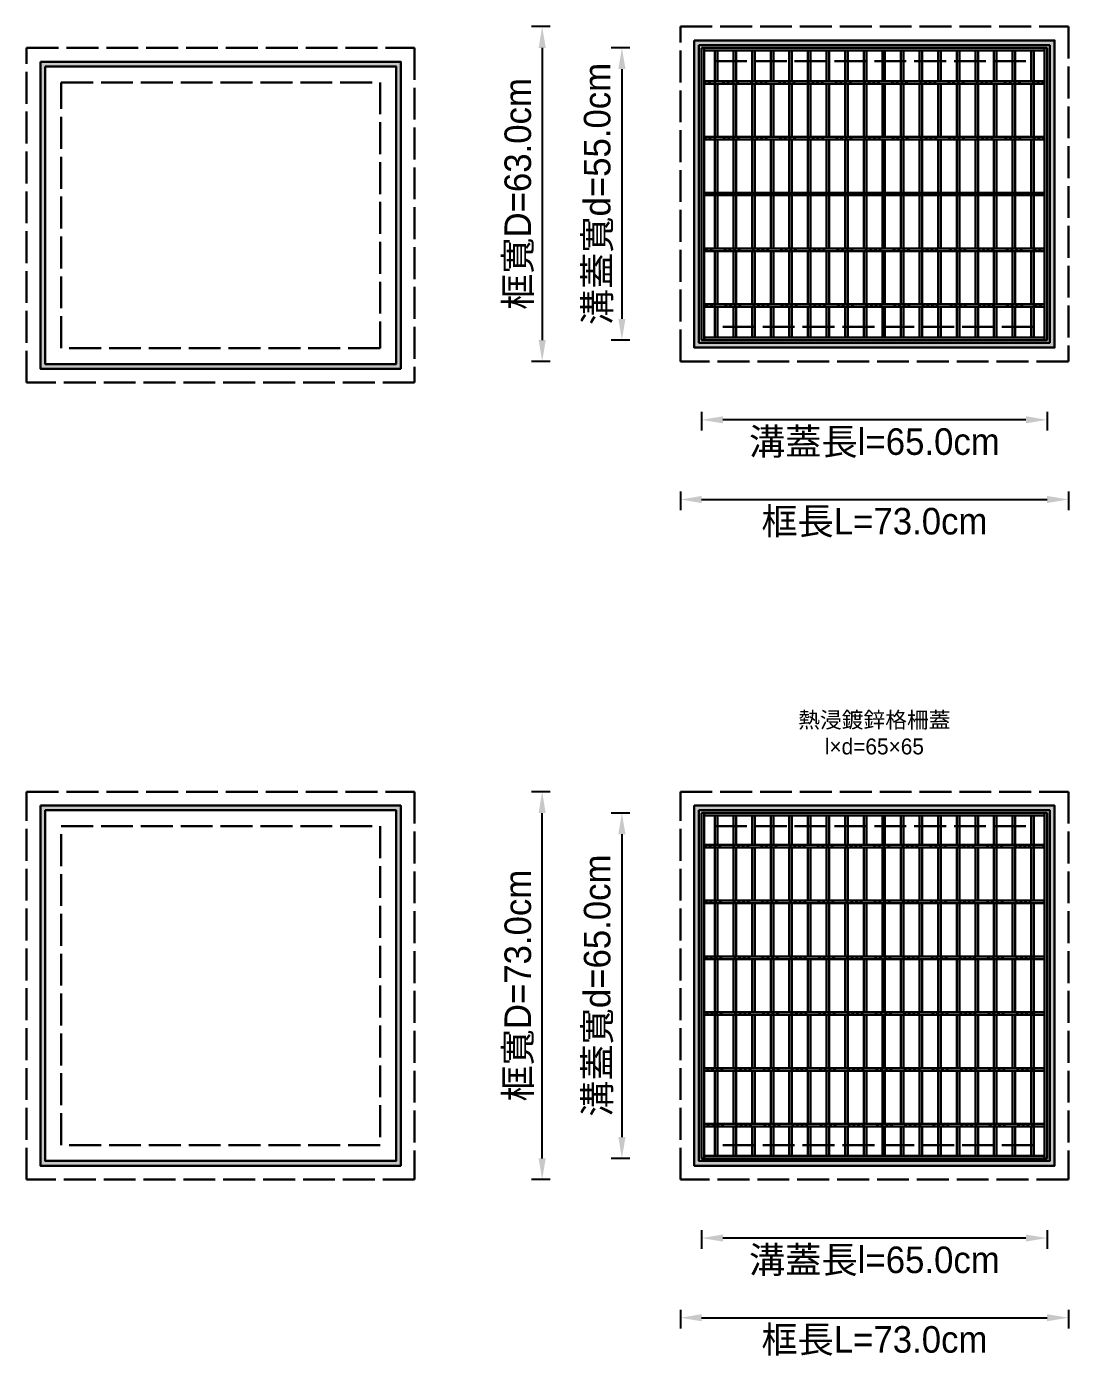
# Model space of a CAD drawing. Extents: x -4891 to 4829, y -5666 to -3242.
# Drawn here: x 1045.9 to 1241.9, y -4113.6 to -3863 of the extents above; entities that cross this region are included whole.
import ezdxf

# ---------------------------------------------------------------- set-up
doc = ezdxf.new("R2010")
doc.units = 0
doc.header["$MEASUREMENT"] = 0
doc.linetypes.add('ACAD_ISO02W100', pattern=[15, 12, -3])
doc.layers.add('三、3.文字-註解文字', color=2, linetype='Continuous')
doc.layers.add('二、6.繪圖-其他施作項目', color=35, linetype='Continuous', lineweight=30)
doc.styles.add('註解文字', font='MS PGothic.ttf', dxfattribs={"height": 5})
doc.dimstyles.new('註解文字', dxfattribs={"dimtxt": 5, "dimasz": 4, "dimexe": 2, "dimexo": 2.5, "dimgap": 1, "dimtad": 2, "dimzin": 0, "dimdsep": 46, "dimtxsty": '註解文字', "dimcen": 0.1, "dimclrd": 144, "dimclre": 144, "dimclrt": 256, "dimadec": 0, "dimazin": 0, "dimtfac": 1, "dimtofl": 0, "dimtmove": 0, "dimatfit": 3, "dimfxl": 1.5, "dimfxlon": 1, "dimtolj": 1, "dimtzin": 0, "dimlwd": -1, "dimlwe": -1, "dimarcsym": 1})
pattern_1 = [(45, (-115, -3685.8314), (-2.65165, 2.65165), []), (45, (-114.116, -3685.8314), (-2.65165, 2.65165), []), (45, (-113.2322, -3685.8314), (-2.65165, 2.65165), []), (45, (-112.3483, -3685.8314), (-2.65165, 2.65165), [])]
pattern_2 = [(45, (-230, -3829.8314), (-2.65165, 2.65165), []), (45, (-229.116, -3829.8314), (-2.65165, 2.65165), []), (45, (-228.2322, -3829.8314), (-2.65165, 2.65165), []), (45, (-227.3483, -3829.8314), (-2.65165, 2.65165), [])]

# ---------------------------------------------------------------- blocks, each defined once
blk = doc.blocks.new('*D18')
at = {"layer": 'Defpoints', "color": 0, "transparency": 16777216}
for p in [(1172.86, -3866.99), (1157.86, -3921.99), (1172.86, -3921.99)]:
    blk.add_point(p, dxfattribs=at)
at = {"layer": '三、3.文字-註解文字', "color": 144, "transparency": 16777216}
for p, q in [((1159.36, -3866.99), (1155.86, -3866.99)), ((1157.86, -3870.99), (1157.86, -3917.99)), ((1159.36, -3921.99), (1155.86, -3921.99))]:
    blk.add_line(p, q, dxfattribs=at)
for points in [[(1157.19, -3870.99), (1158.53, -3870.99), (1157.86, -3866.99)], [(1157.19, -3917.99), (1158.53, -3917.99), (1157.86, -3921.99)]]:
    blk.add_solid(points, dxfattribs=at)
at = {"layer": '三、3.文字-註解文字', "transparency": 16777216, "insert": (1153.48, -3894.49), "char_height": 5, "attachment_point": 5, "rotation": 90, "style": '註解文字'}
blk.add_mtext('\\A1;溝蓋寬{\\fMS PGothic|b0|i0|c128|p34;d=55.0cm}', dxfattribs=at)
blk = doc.blocks.new('*D19')
at = {"layer": 'Defpoints', "color": 0, "transparency": 16777216}
for p in [(1172.86, -3921.99), (1237.86, -3921.99), (1172.86, -3936.99)]:
    blk.add_point(p, dxfattribs=at)
at = {"layer": '三、3.文字-註解文字', "color": 144, "transparency": 16777216}
for p, q in [((1172.86, -3935.49), (1172.86, -3938.99)), ((1233.86, -3936.99), (1176.86, -3936.99)), ((1237.86, -3935.49), (1237.86, -3938.99))]:
    blk.add_line(p, q, dxfattribs=at)
for points in [[(1176.86, -3936.32), (1176.86, -3937.65), (1172.86, -3936.99)], [(1233.86, -3936.32), (1233.86, -3937.65), (1237.86, -3936.99)]]:
    blk.add_solid(points, dxfattribs=at)
at = {"layer": '三、3.文字-註解文字', "transparency": 16777216, "insert": (1205.36, -3941.37), "char_height": 5, "attachment_point": 5, "style": '註解文字'}
blk.add_mtext('\\A1;溝蓋長l{\\fMS PGothic|b0|i0|c128|p34;=65.0cm}', dxfattribs=at)
blk = doc.blocks.new('*D20')
at = {"layer": 'Defpoints', "color": 0, "transparency": 16777216}
for p in [(1172.86, -4010.99), (1157.86, -4075.99), (1172.86, -4075.99)]:
    blk.add_point(p, dxfattribs=at)
at = {"layer": '三、3.文字-註解文字', "color": 144, "transparency": 16777216}
for p, q in [((1159.36, -4010.99), (1155.86, -4010.99)), ((1157.86, -4014.99), (1157.86, -4071.99)), ((1159.36, -4075.99), (1155.86, -4075.99))]:
    blk.add_line(p, q, dxfattribs=at)
for points in [[(1157.19, -4014.99), (1158.53, -4014.99), (1157.86, -4010.99)], [(1157.19, -4071.99), (1158.53, -4071.99), (1157.86, -4075.99)]]:
    blk.add_solid(points, dxfattribs=at)
at = {"layer": '三、3.文字-註解文字', "transparency": 16777216, "insert": (1153.48, -4043.49), "char_height": 5, "attachment_point": 5, "rotation": 90, "style": '註解文字'}
blk.add_mtext('\\A1;溝蓋寬{\\fMS PGothic|b0|i0|c128|p34;d=65.0cm}', dxfattribs=at)
blk = doc.blocks.new('*D21')
at = {"layer": 'Defpoints', "color": 0, "transparency": 16777216}
for p in [(1172.86, -4075.99), (1237.86, -4075.99), (1172.86, -4090.99)]:
    blk.add_point(p, dxfattribs=at)
at = {"layer": '三、3.文字-註解文字', "color": 144, "transparency": 16777216}
for p, q in [((1172.86, -4089.49), (1172.86, -4092.99)), ((1237.86, -4089.49), (1237.86, -4092.99)), ((1233.86, -4090.99), (1176.86, -4090.99))]:
    blk.add_line(p, q, dxfattribs=at)
for points in [[(1176.86, -4090.32), (1176.86, -4091.65), (1172.86, -4090.99)], [(1233.86, -4090.32), (1233.86, -4091.65), (1237.86, -4090.99)]]:
    blk.add_solid(points, dxfattribs=at)
at = {"layer": '三、3.文字-註解文字', "transparency": 16777216, "insert": (1205.36, -4095.37), "char_height": 5, "attachment_point": 5, "style": '註解文字'}
blk.add_mtext('\\A1;溝蓋長l{\\fMS PGothic|b0|i0|c128|p34;=65.0cm}', dxfattribs=at)
blk = doc.blocks.new('*D39')
at = {"layer": 'Defpoints', "color": 0, "transparency": 16777216}
for p in [(1168.86, -3925.99), (1241.86, -3925.99), (1241.86, -3951.99)]:
    blk.add_point(p, dxfattribs=at)
at = {"layer": '三、3.文字-註解文字', "color": 144, "transparency": 16777216}
for p, q in [((1168.86, -3950.49), (1168.86, -3953.99)), ((1172.86, -3951.99), (1237.86, -3951.99)), ((1241.86, -3950.49), (1241.86, -3953.99))]:
    blk.add_line(p, q, dxfattribs=at)
for points in [[(1172.86, -3951.32), (1172.86, -3952.65), (1168.86, -3951.99)], [(1237.86, -3951.32), (1237.86, -3952.65), (1241.86, -3951.99)]]:
    blk.add_solid(points, dxfattribs=at)
at = {"layer": '三、3.文字-註解文字', "transparency": 16777216, "insert": (1205.36, -3956.35), "char_height": 5, "attachment_point": 5, "style": '註解文字'}
blk.add_mtext('\\A1;框長L=73.0cm', dxfattribs=at)
blk = doc.blocks.new('*D40')
at = {"layer": 'Defpoints', "color": 0, "transparency": 16777216}
for p in [(1168.86, -3862.99), (1142.86, -3925.99), (1168.86, -3925.99)]:
    blk.add_point(p, dxfattribs=at)
at = {"layer": '三、3.文字-註解文字', "color": 144, "transparency": 16777216}
for p, q in [((1144.36, -3862.99), (1140.86, -3862.99)), ((1142.86, -3866.99), (1142.86, -3921.99)), ((1144.36, -3925.99), (1140.86, -3925.99))]:
    blk.add_line(p, q, dxfattribs=at)
for points in [[(1142.19, -3866.99), (1143.53, -3866.99), (1142.86, -3862.99)], [(1142.19, -3921.99), (1143.53, -3921.99), (1142.86, -3925.99)]]:
    blk.add_solid(points, dxfattribs=at)
at = {"layer": '三、3.文字-註解文字', "transparency": 16777216, "insert": (1138.54, -3894.49), "char_height": 5, "attachment_point": 5, "rotation": 90, "style": '註解文字'}
blk.add_mtext('\\A1;框寬D=63.0cm', dxfattribs=at)
blk = doc.blocks.new('*D44')
at = {"layer": 'Defpoints', "color": 0, "transparency": 16777216}
for p in [(1168.86, -4079.99), (1241.86, -4079.99), (1241.86, -4105.99)]:
    blk.add_point(p, dxfattribs=at)
at = {"layer": '三、3.文字-註解文字', "color": 144, "transparency": 16777216}
for p, q in [((1168.86, -4104.49), (1168.86, -4107.99)), ((1241.86, -4104.49), (1241.86, -4107.99)), ((1172.86, -4105.99), (1237.86, -4105.99))]:
    blk.add_line(p, q, dxfattribs=at)
for points in [[(1172.86, -4105.32), (1172.86, -4106.65), (1168.86, -4105.99)], [(1237.86, -4105.32), (1237.86, -4106.65), (1241.86, -4105.99)]]:
    blk.add_solid(points, dxfattribs=at)
at = {"layer": '三、3.文字-註解文字', "transparency": 16777216, "insert": (1205.36, -4110.35), "char_height": 5, "attachment_point": 5, "style": '註解文字'}
blk.add_mtext('\\A1;框長L=73.0cm', dxfattribs=at)
blk = doc.blocks.new('*D45')
at = {"layer": 'Defpoints', "color": 0, "transparency": 16777216}
for p in [(1142.86, -4006.99), (1168.86, -4006.99), (1168.86, -4079.99)]:
    blk.add_point(p, dxfattribs=at)
at = {"layer": '三、3.文字-註解文字', "color": 144, "transparency": 16777216}
for p, q in [((1144.36, -4006.99), (1140.86, -4006.99)), ((1142.86, -4075.99), (1142.86, -4010.99)), ((1144.36, -4079.99), (1140.86, -4079.99))]:
    blk.add_line(p, q, dxfattribs=at)
for points in [[(1142.19, -4010.99), (1143.53, -4010.99), (1142.86, -4006.99)], [(1142.19, -4075.99), (1143.53, -4075.99), (1142.86, -4079.99)]]:
    blk.add_solid(points, dxfattribs=at)
at = {"layer": '三、3.文字-註解文字', "transparency": 16777216, "insert": (1138.54, -4043.49), "char_height": 5, "attachment_point": 5, "rotation": 90, "style": '註解文字'}
blk.add_mtext('\\A1;框{\\fMS PGothic|b0|i0|c128|p34;寬D=73.0cm}', dxfattribs=at)

msp = doc.modelspace()

# ---------------------------------------------------------------- hatches: boundary and pattern name
at = {"layer": '二、6.繪圖-其他施作項目'}
h = msp.add_hatch(color=256, dxfattribs=at)
h.dxf.hatch_style = 1
h.paths.add_polyline_path([(1171.461, -3923.386), (1239.261, -3923.386), (1239.261, -3865.586), (1171.461, -3865.586)])
h.paths.add_polyline_path([(1172.361, -3866.486), (1238.361, -3866.486), (1238.361, -3922.486), (1172.361, -3922.486)], flags=16)
h = msp.add_hatch(color=256, dxfattribs=at)
h.dxf.hatch_style = 1
h.paths.add_polyline_path([(1048.461, -3927.386), (1116.261, -3927.386), (1116.261, -3869.586), (1048.461, -3869.586)])
h.paths.add_polyline_path([(1049.361, -3870.486), (1115.361, -3870.486), (1115.361, -3926.486), (1049.361, -3926.486)], flags=16)
h = msp.add_hatch(dxfattribs=at)
h.set_pattern_fill('ANSI34', color=256, scale=5)
h.set_pattern_definition(pattern_1)
h.paths.add_polyline_path([(1237.361, -3873.236), (1173.361, -3873.236), (1173.361, -3873.736), (1237.361, -3873.736)])
h = msp.add_hatch(dxfattribs=at)
h.set_pattern_fill('ANSI34', color=256, scale=5)
h.set_pattern_definition(pattern_1)
h.paths.add_polyline_path([(1237.361, -3883.736), (1173.361, -3883.736), (1173.361, -3884.236), (1237.361, -3884.236)])
h = msp.add_hatch(dxfattribs=at)
h.set_pattern_fill('ANSI34', color=256, scale=5)
h.set_pattern_definition(pattern_1)
h.paths.add_polyline_path([(1237.361, -3894.236), (1173.361, -3894.236), (1173.361, -3894.736), (1237.361, -3894.736)])
h = msp.add_hatch(dxfattribs=at)
h.set_pattern_fill('ANSI34', color=256, scale=5)
h.set_pattern_definition(pattern_1)
h.paths.add_polyline_path([(1237.361, -3904.736), (1173.361, -3904.736), (1173.361, -3905.236), (1237.361, -3905.236)])
h = msp.add_hatch(dxfattribs=at)
h.set_pattern_fill('ANSI34', color=256, scale=5)
h.set_pattern_definition(pattern_1)
h.paths.add_polyline_path([(1237.361, -3915.236), (1173.361, -3915.236), (1173.361, -3915.736), (1237.361, -3915.736)])
h = msp.add_hatch(color=256, dxfattribs=at)
h.dxf.hatch_style = 1
h.paths.add_polyline_path([(1048.461, -4077.386), (1116.261, -4077.386), (1116.261, -4009.586), (1048.461, -4009.586)])
h.paths.add_polyline_path([(1049.361, -4010.486), (1115.361, -4010.486), (1115.361, -4076.486), (1049.361, -4076.486)], flags=16)
h = msp.add_hatch(color=256, dxfattribs=at)
h.dxf.hatch_style = 1
h.paths.add_polyline_path([(1171.461, -4077.386), (1239.261, -4077.386), (1239.261, -4009.586), (1171.461, -4009.586)])
h.paths.add_polyline_path([(1172.361, -4010.486), (1238.361, -4010.486), (1238.361, -4076.486), (1172.361, -4076.486)], flags=16)
h = msp.add_hatch(dxfattribs=at)
h.set_pattern_fill('ANSI34', color=256, scale=5)
h.set_pattern_definition(pattern_2)
h.paths.add_polyline_path([(1237.361, -4016.986), (1173.361, -4016.986), (1173.361, -4017.486), (1237.361, -4017.486)])
h = msp.add_hatch(dxfattribs=at)
h.set_pattern_fill('ANSI34', color=256, scale=5)
h.set_pattern_definition(pattern_2)
h.paths.add_polyline_path([(1237.361, -4027.486), (1173.361, -4027.486), (1173.361, -4027.986), (1237.361, -4027.986)])
h = msp.add_hatch(dxfattribs=at)
h.set_pattern_fill('ANSI34', color=256, scale=5)
h.set_pattern_definition(pattern_2)
h.paths.add_polyline_path([(1237.361, -4037.986), (1173.361, -4037.986), (1173.361, -4038.486), (1237.361, -4038.486)])
h = msp.add_hatch(dxfattribs=at)
h.set_pattern_fill('ANSI34', color=256, scale=5)
h.set_pattern_definition(pattern_2)
h.paths.add_polyline_path([(1237.361, -4048.486), (1173.361, -4048.486), (1173.361, -4048.986), (1237.361, -4048.986)])
h = msp.add_hatch(dxfattribs=at)
h.set_pattern_fill('ANSI34', color=256, scale=5)
h.set_pattern_definition(pattern_2)
h.paths.add_polyline_path([(1237.361, -4058.986), (1173.361, -4058.986), (1173.361, -4059.486), (1237.361, -4059.486)])
h = msp.add_hatch(dxfattribs=at)
h.set_pattern_fill('ANSI34', color=256, scale=5)
h.set_pattern_definition(pattern_2)
h.paths.add_polyline_path([(1237.361, -4069.486), (1173.361, -4069.486), (1173.361, -4069.986), (1237.361, -4069.986)])

# ---------------------------------------------------------------- linework, layer by layer
at = {"layer": '二、6.繪圖-其他施作項目', "linetype": 'ACAD_ISO02W100', "ltscale": 0.5}
for points in [[(1168.861, -3862.986), (1241.861, -3862.986), (1241.861, -3925.986), (1168.861, -3925.986)], [(1045.861, -3866.986), (1118.861, -3866.986), (1118.861, -3929.986), (1045.861, -3929.986)], [(1175.361, -3869.486), (1235.361, -3869.486), (1235.361, -3919.486), (1175.361, -3919.486)], [(1052.361, -3873.486), (1112.361, -3873.486), (1112.361, -3923.486), (1052.361, -3923.486)], [(1045.861, -4006.986), (1118.861, -4006.986), (1118.861, -4079.986), (1045.861, -4079.986)], [(1168.861, -4006.986), (1241.861, -4006.986), (1241.861, -4079.986), (1168.861, -4079.986)], [(1052.361, -4013.486), (1112.361, -4013.486), (1112.361, -4073.486), (1052.361, -4073.486)], [(1175.361, -4013.486), (1235.361, -4013.486), (1235.361, -4073.486), (1175.361, -4073.486)]]:
    msp.add_lwpolyline(points, close=True, dxfattribs=at)
at = {"layer": '二、6.繪圖-其他施作項目'}
for points in [[(1171.461, -3865.586), (1239.261, -3865.586), (1239.261, -3923.386), (1171.461, -3923.386)], [(1172.361, -3866.486), (1238.361, -3866.486), (1238.361, -3922.486), (1172.361, -3922.486)], [(1172.861, -3866.986), (1237.861, -3866.986), (1237.861, -3921.986), (1172.861, -3921.986)], [(1048.461, -3869.586), (1116.261, -3869.586), (1116.261, -3927.386), (1048.461, -3927.386)], [(1049.361, -3870.486), (1115.361, -3870.486), (1115.361, -3926.486), (1049.361, -3926.486)], [(1048.461, -4009.586), (1116.261, -4009.586), (1116.261, -4077.386), (1048.461, -4077.386)], [(1171.461, -4009.586), (1239.261, -4009.586), (1239.261, -4077.386), (1171.461, -4077.386)], [(1049.361, -4010.486), (1115.361, -4010.486), (1115.361, -4076.486), (1049.361, -4076.486)], [(1172.361, -4010.486), (1238.361, -4010.486), (1238.361, -4076.486), (1172.361, -4076.486)], [(1172.861, -4010.986), (1237.861, -4010.986), (1237.861, -4075.986), (1172.861, -4075.986)]]:
    msp.add_lwpolyline(points, close=True, dxfattribs=at)
for points in [[(1172.861, -3866.986), (1237.861, -3866.986)], [(1172.861, -3866.986), (1172.861, -3921.986)], [(1173.361, -3866.986), (1173.361, -3921.986)], [(1173.361, -3867.486), (1237.361, -3867.486)], [(1175.361, -3867.486), (1175.361, -3873.236)], [(1175.861, -3867.486), (1175.861, -3873.236)], [(1178.861, -3867.486), (1178.861, -3873.236)], [(1179.361, -3867.486), (1179.361, -3873.236)], [(1182.361, -3867.486), (1182.361, -3873.236)], [(1182.861, -3867.486), (1182.861, -3873.236)], [(1185.861, -3867.486), (1185.861, -3873.236)], [(1186.361, -3867.486), (1186.361, -3873.236)], [(1189.361, -3867.486), (1189.361, -3873.236)], [(1189.861, -3867.486), (1189.861, -3873.236)], [(1192.861, -3867.486), (1192.861, -3873.236)], [(1193.361, -3867.486), (1193.361, -3873.236)], [(1196.361, -3867.486), (1196.361, -3873.236)], [(1196.861, -3867.486), (1196.861, -3873.236)], [(1199.861, -3867.486), (1199.861, -3873.236)], [(1200.361, -3867.486), (1200.361, -3873.236)], [(1203.361, -3867.486), (1203.361, -3873.236)], [(1203.861, -3867.486), (1203.861, -3873.236)], [(1206.861, -3867.486), (1206.861, -3873.236)], [(1207.361, -3867.486), (1207.361, -3873.236)], [(1210.361, -3867.486), (1210.361, -3873.236)], [(1210.861, -3867.486), (1210.861, -3873.236)], [(1213.861, -3867.486), (1213.861, -3873.236)], [(1214.361, -3867.486), (1214.361, -3873.236)], [(1217.361, -3867.486), (1217.361, -3873.236)], [(1217.861, -3867.486), (1217.861, -3873.236)], [(1220.861, -3867.486), (1220.861, -3873.236)], [(1221.361, -3867.486), (1221.361, -3873.236)], [(1224.361, -3867.486), (1224.361, -3873.236)], [(1224.861, -3867.486), (1224.861, -3873.236)], [(1227.861, -3867.486), (1227.861, -3873.236)], [(1228.361, -3867.486), (1228.361, -3873.236)], [(1231.361, -3867.486), (1231.361, -3873.236)], [(1231.861, -3867.486), (1231.861, -3873.236)], [(1234.861, -3867.486), (1234.861, -3873.236)], [(1235.361, -3867.486), (1235.361, -3873.236)], [(1237.361, -3866.986), (1237.361, -3921.986)], [(1237.861, -3866.986), (1237.861, -3921.986)], [(1173.361, -3873.236), (1237.361, -3873.236)], [(1173.361, -3873.736), (1237.361, -3873.736)], [(1175.361, -3873.736), (1175.361, -3883.736)], [(1175.861, -3873.736), (1175.861, -3883.736)], [(1178.861, -3873.736), (1178.861, -3883.736)], [(1179.361, -3873.736), (1179.361, -3883.736)], [(1182.361, -3873.736), (1182.361, -3883.736)], [(1182.861, -3873.736), (1182.861, -3883.736)], [(1185.861, -3873.736), (1185.861, -3883.736)], [(1186.361, -3873.736), (1186.361, -3883.736)], [(1189.361, -3873.736), (1189.361, -3883.736)], [(1189.861, -3873.736), (1189.861, -3883.736)], [(1192.861, -3873.736), (1192.861, -3883.736)], [(1193.361, -3873.736), (1193.361, -3883.736)], [(1196.361, -3873.736), (1196.361, -3883.736)], [(1196.861, -3873.736), (1196.861, -3883.736)], [(1199.861, -3873.736), (1199.861, -3883.736)], [(1200.361, -3873.736), (1200.361, -3883.736)], [(1203.361, -3873.736), (1203.361, -3883.736)], [(1203.861, -3873.736), (1203.861, -3883.736)], [(1206.861, -3873.736), (1206.861, -3883.736)], [(1207.361, -3873.736), (1207.361, -3883.736)], [(1210.361, -3873.736), (1210.361, -3883.736)], [(1210.861, -3873.736), (1210.861, -3883.736)], [(1213.861, -3873.736), (1213.861, -3883.736)], [(1214.361, -3873.736), (1214.361, -3883.736)], [(1217.361, -3873.736), (1217.361, -3883.736)], [(1217.861, -3873.736), (1217.861, -3883.736)], [(1220.861, -3873.736), (1220.861, -3883.736)], [(1221.361, -3873.736), (1221.361, -3883.736)], [(1224.361, -3873.736), (1224.361, -3883.736)], [(1224.861, -3873.736), (1224.861, -3883.736)], [(1227.861, -3873.736), (1227.861, -3883.736)], [(1228.361, -3873.736), (1228.361, -3883.736)], [(1231.361, -3873.736), (1231.361, -3883.736)], [(1231.861, -3873.736), (1231.861, -3883.736)], [(1234.861, -3873.736), (1234.861, -3883.736)], [(1235.361, -3873.736), (1235.361, -3883.736)], [(1173.361, -3883.736), (1237.361, -3883.736)], [(1173.361, -3884.236), (1237.361, -3884.236)], [(1175.361, -3884.236), (1175.361, -3894.236)], [(1175.861, -3884.236), (1175.861, -3894.236)], [(1178.861, -3884.236), (1178.861, -3894.236)], [(1179.361, -3884.236), (1179.361, -3894.236)], [(1182.361, -3884.236), (1182.361, -3894.236)], [(1182.861, -3884.236), (1182.861, -3894.236)], [(1185.861, -3884.236), (1185.861, -3894.236)], [(1186.361, -3884.236), (1186.361, -3894.236)], [(1189.361, -3884.236), (1189.361, -3894.236)], [(1189.861, -3884.236), (1189.861, -3894.236)], [(1192.861, -3884.236), (1192.861, -3894.236)], [(1193.361, -3884.236), (1193.361, -3894.236)], [(1196.361, -3884.236), (1196.361, -3894.236)], [(1196.861, -3884.236), (1196.861, -3894.236)], [(1199.861, -3884.236), (1199.861, -3894.236)], [(1200.361, -3884.236), (1200.361, -3894.236)], [(1203.361, -3884.236), (1203.361, -3894.236)], [(1203.861, -3884.236), (1203.861, -3894.236)], [(1206.861, -3884.236), (1206.861, -3894.236)], [(1207.361, -3884.236), (1207.361, -3894.236)], [(1210.361, -3884.236), (1210.361, -3894.236)], [(1210.861, -3884.236), (1210.861, -3894.236)], [(1213.861, -3884.236), (1213.861, -3894.236)], [(1214.361, -3884.236), (1214.361, -3894.236)], [(1217.361, -3884.236), (1217.361, -3894.236)], [(1217.861, -3884.236), (1217.861, -3894.236)], [(1220.861, -3884.236), (1220.861, -3894.236)], [(1221.361, -3884.236), (1221.361, -3894.236)], [(1224.361, -3884.236), (1224.361, -3894.236)], [(1224.861, -3884.236), (1224.861, -3894.236)], [(1227.861, -3884.236), (1227.861, -3894.236)], [(1228.361, -3884.236), (1228.361, -3894.236)], [(1231.361, -3884.236), (1231.361, -3894.236)], [(1231.861, -3884.236), (1231.861, -3894.236)], [(1234.861, -3884.236), (1234.861, -3894.236)], [(1235.361, -3884.236), (1235.361, -3894.236)], [(1173.361, -3894.236), (1237.361, -3894.236)], [(1173.361, -3894.736), (1237.361, -3894.736)], [(1175.361, -3894.736), (1175.361, -3904.736)], [(1175.861, -3894.736), (1175.861, -3904.736)], [(1178.861, -3894.736), (1178.861, -3904.736)], [(1179.361, -3894.736), (1179.361, -3904.736)], [(1182.361, -3894.736), (1182.361, -3904.736)], [(1182.861, -3894.736), (1182.861, -3904.736)], [(1185.861, -3894.736), (1185.861, -3904.736)], [(1186.361, -3894.736), (1186.361, -3904.736)], [(1189.361, -3894.736), (1189.361, -3904.736)], [(1189.861, -3894.736), (1189.861, -3904.736)], [(1192.861, -3894.736), (1192.861, -3904.736)], [(1193.361, -3894.736), (1193.361, -3904.736)], [(1196.361, -3894.736), (1196.361, -3904.736)], [(1196.861, -3894.736), (1196.861, -3904.736)], [(1199.861, -3894.736), (1199.861, -3904.736)], [(1200.361, -3894.736), (1200.361, -3904.736)], [(1203.361, -3894.736), (1203.361, -3904.736)], [(1203.861, -3894.736), (1203.861, -3904.736)], [(1206.861, -3894.736), (1206.861, -3904.736)], [(1207.361, -3894.736), (1207.361, -3904.736)], [(1210.361, -3894.736), (1210.361, -3904.736)], [(1210.861, -3894.736), (1210.861, -3904.736)], [(1213.861, -3894.736), (1213.861, -3904.736)], [(1214.361, -3894.736), (1214.361, -3904.736)], [(1217.361, -3894.736), (1217.361, -3904.736)], [(1217.861, -3894.736), (1217.861, -3904.736)], [(1220.861, -3894.736), (1220.861, -3904.736)], [(1221.361, -3894.736), (1221.361, -3904.736)], [(1224.361, -3894.736), (1224.361, -3904.736)], [(1224.861, -3894.736), (1224.861, -3904.736)], [(1227.861, -3894.736), (1227.861, -3904.736)], [(1228.361, -3894.736), (1228.361, -3904.736)], [(1231.361, -3894.736), (1231.361, -3904.736)], [(1231.861, -3894.736), (1231.861, -3904.736)], [(1234.861, -3894.736), (1234.861, -3904.736)], [(1235.361, -3894.736), (1235.361, -3904.736)], [(1173.361, -3904.736), (1237.361, -3904.736)], [(1173.361, -3905.236), (1237.361, -3905.236)], [(1175.361, -3905.236), (1175.361, -3915.236)], [(1175.861, -3905.236), (1175.861, -3915.236)], [(1178.861, -3905.236), (1178.861, -3915.236)], [(1179.361, -3905.236), (1179.361, -3915.236)], [(1182.361, -3905.236), (1182.361, -3915.236)], [(1182.861, -3905.236), (1182.861, -3915.236)], [(1185.861, -3905.236), (1185.861, -3915.236)], [(1186.361, -3905.236), (1186.361, -3915.236)], [(1189.361, -3905.236), (1189.361, -3915.236)], [(1189.861, -3905.236), (1189.861, -3915.236)], [(1192.861, -3905.236), (1192.861, -3915.236)], [(1193.361, -3905.236), (1193.361, -3915.236)], [(1196.361, -3905.236), (1196.361, -3915.236)], [(1196.861, -3905.236), (1196.861, -3915.236)], [(1199.861, -3905.236), (1199.861, -3915.236)], [(1200.361, -3905.236), (1200.361, -3915.236)], [(1203.361, -3905.236), (1203.361, -3915.236)], [(1203.861, -3905.236), (1203.861, -3915.236)], [(1206.861, -3905.236), (1206.861, -3915.236)], [(1207.361, -3905.236), (1207.361, -3915.236)], [(1210.361, -3905.236), (1210.361, -3915.236)], [(1210.861, -3905.236), (1210.861, -3915.236)], [(1213.861, -3905.236), (1213.861, -3915.236)], [(1214.361, -3905.236), (1214.361, -3915.236)], [(1217.361, -3905.236), (1217.361, -3915.236)], [(1217.861, -3905.236), (1217.861, -3915.236)], [(1220.861, -3905.236), (1220.861, -3915.236)], [(1221.361, -3905.236), (1221.361, -3915.236)], [(1224.361, -3905.236), (1224.361, -3915.236)], [(1224.861, -3905.236), (1224.861, -3915.236)], [(1227.861, -3905.236), (1227.861, -3915.236)], [(1228.361, -3905.236), (1228.361, -3915.236)], [(1231.361, -3905.236), (1231.361, -3915.236)], [(1231.861, -3905.236), (1231.861, -3915.236)], [(1234.861, -3905.236), (1234.861, -3915.236)], [(1235.361, -3905.236), (1235.361, -3915.236)], [(1173.361, -3915.236), (1237.361, -3915.236)], [(1173.361, -3915.736), (1237.361, -3915.736)], [(1175.361, -3915.736), (1175.361, -3921.486)], [(1175.861, -3915.736), (1175.861, -3921.486)], [(1178.861, -3915.736), (1178.861, -3921.486)], [(1179.361, -3915.736), (1179.361, -3921.486)], [(1182.361, -3915.736), (1182.361, -3921.486)], [(1182.861, -3915.736), (1182.861, -3921.486)], [(1185.861, -3915.736), (1185.861, -3921.486)], [(1186.361, -3915.736), (1186.361, -3921.486)], [(1189.361, -3915.736), (1189.361, -3921.486)], [(1189.861, -3915.736), (1189.861, -3921.486)], [(1192.861, -3915.736), (1192.861, -3921.486)], [(1193.361, -3915.736), (1193.361, -3921.486)], [(1196.361, -3915.736), (1196.361, -3921.486)], [(1196.861, -3915.736), (1196.861, -3921.486)], [(1199.861, -3915.736), (1199.861, -3921.486)], [(1200.361, -3915.736), (1200.361, -3921.486)], [(1203.361, -3915.736), (1203.361, -3921.486)], [(1203.861, -3915.736), (1203.861, -3921.486)], [(1206.861, -3915.736), (1206.861, -3921.486)], [(1207.361, -3915.736), (1207.361, -3921.486)], [(1210.361, -3915.736), (1210.361, -3921.486)], [(1210.861, -3915.736), (1210.861, -3921.486)], [(1213.861, -3915.736), (1213.861, -3921.486)], [(1214.361, -3915.736), (1214.361, -3921.486)], [(1217.361, -3915.736), (1217.361, -3921.486)], [(1217.861, -3915.736), (1217.861, -3921.486)], [(1220.861, -3915.736), (1220.861, -3921.486)], [(1221.361, -3915.736), (1221.361, -3921.486)], [(1224.361, -3915.736), (1224.361, -3921.486)], [(1224.861, -3915.736), (1224.861, -3921.486)], [(1227.861, -3915.736), (1227.861, -3921.486)], [(1228.361, -3915.736), (1228.361, -3921.486)], [(1231.361, -3915.736), (1231.361, -3921.486)], [(1231.861, -3915.736), (1231.861, -3921.486)], [(1234.861, -3915.736), (1234.861, -3921.486)], [(1235.361, -3915.736), (1235.361, -3921.486)], [(1172.861, -3921.986), (1237.861, -3921.986)], [(1173.361, -3921.486), (1237.361, -3921.486)], [(1172.861, -4010.986), (1237.861, -4010.986)], [(1172.861, -4010.986), (1172.861, -4075.986)], [(1173.361, -4010.986), (1173.361, -4075.986)], [(1173.361, -4011.486), (1237.361, -4011.486)], [(1175.361, -4011.486), (1175.361, -4016.986)], [(1175.861, -4011.486), (1175.861, -4016.986)], [(1178.861, -4011.486), (1178.861, -4016.986)], [(1179.361, -4011.486), (1179.361, -4016.986)], [(1182.361, -4011.486), (1182.361, -4016.986)], [(1182.861, -4011.486), (1182.861, -4016.986)], [(1185.861, -4011.486), (1185.861, -4016.986)], [(1186.361, -4011.486), (1186.361, -4016.986)], [(1189.361, -4011.486), (1189.361, -4016.986)], [(1189.861, -4011.486), (1189.861, -4016.986)], [(1192.861, -4011.486), (1192.861, -4016.986)], [(1193.361, -4011.486), (1193.361, -4016.986)], [(1196.361, -4011.486), (1196.361, -4016.986)], [(1196.861, -4011.486), (1196.861, -4016.986)], [(1199.861, -4011.486), (1199.861, -4016.986)], [(1200.361, -4011.486), (1200.361, -4016.986)], [(1203.361, -4011.486), (1203.361, -4016.986)], [(1203.861, -4011.486), (1203.861, -4016.986)], [(1206.861, -4011.486), (1206.861, -4016.986)], [(1207.361, -4011.486), (1207.361, -4016.986)], [(1210.361, -4011.486), (1210.361, -4016.986)], [(1210.861, -4011.486), (1210.861, -4016.986)], [(1213.861, -4011.486), (1213.861, -4016.986)], [(1214.361, -4011.486), (1214.361, -4016.986)], [(1217.361, -4011.486), (1217.361, -4016.986)], [(1217.861, -4011.486), (1217.861, -4016.986)], [(1220.861, -4011.486), (1220.861, -4016.986)], [(1221.361, -4011.486), (1221.361, -4016.986)], [(1224.361, -4011.486), (1224.361, -4016.986)], [(1224.861, -4011.486), (1224.861, -4016.986)], [(1227.861, -4011.486), (1227.861, -4016.986)], [(1228.361, -4011.486), (1228.361, -4016.986)], [(1231.361, -4011.486), (1231.361, -4016.986)], [(1231.861, -4011.486), (1231.861, -4016.986)], [(1234.861, -4011.486), (1234.861, -4016.986)], [(1235.361, -4011.486), (1235.361, -4016.986)], [(1237.361, -4010.986), (1237.361, -4075.986)], [(1237.861, -4010.986), (1237.861, -4075.986)], [(1173.361, -4016.986), (1237.361, -4016.986)], [(1173.361, -4017.486), (1237.361, -4017.486)], [(1175.361, -4017.486), (1175.361, -4027.486)], [(1175.861, -4017.486), (1175.861, -4027.486)], [(1178.861, -4017.486), (1178.861, -4027.486)], [(1179.361, -4017.486), (1179.361, -4027.486)], [(1182.361, -4017.486), (1182.361, -4027.486)], [(1182.861, -4017.486), (1182.861, -4027.486)], [(1185.861, -4017.486), (1185.861, -4027.486)], [(1186.361, -4017.486), (1186.361, -4027.486)], [(1189.361, -4017.486), (1189.361, -4027.486)], [(1189.861, -4017.486), (1189.861, -4027.486)], [(1192.861, -4017.486), (1192.861, -4027.486)], [(1193.361, -4017.486), (1193.361, -4027.486)], [(1196.361, -4017.486), (1196.361, -4027.486)], [(1196.861, -4017.486), (1196.861, -4027.486)], [(1199.861, -4017.486), (1199.861, -4027.486)], [(1200.361, -4017.486), (1200.361, -4027.486)], [(1203.361, -4017.486), (1203.361, -4027.486)], [(1203.861, -4017.486), (1203.861, -4027.486)], [(1206.861, -4017.486), (1206.861, -4027.486)], [(1207.361, -4017.486), (1207.361, -4027.486)], [(1210.361, -4017.486), (1210.361, -4027.486)], [(1210.861, -4017.486), (1210.861, -4027.486)], [(1213.861, -4017.486), (1213.861, -4027.486)], [(1214.361, -4017.486), (1214.361, -4027.486)], [(1217.361, -4017.486), (1217.361, -4027.486)], [(1217.861, -4017.486), (1217.861, -4027.486)], [(1220.861, -4017.486), (1220.861, -4027.486)], [(1221.361, -4017.486), (1221.361, -4027.486)], [(1224.361, -4017.486), (1224.361, -4027.486)], [(1224.861, -4017.486), (1224.861, -4027.486)], [(1227.861, -4017.486), (1227.861, -4027.486)], [(1228.361, -4017.486), (1228.361, -4027.486)], [(1231.361, -4017.486), (1231.361, -4027.486)], [(1231.861, -4017.486), (1231.861, -4027.486)], [(1234.861, -4017.486), (1234.861, -4027.486)], [(1235.361, -4017.486), (1235.361, -4027.486)], [(1173.361, -4027.486), (1237.361, -4027.486)], [(1173.361, -4027.986), (1237.361, -4027.986)], [(1175.361, -4027.986), (1175.361, -4037.986)], [(1175.861, -4027.986), (1175.861, -4037.986)], [(1178.861, -4027.986), (1178.861, -4037.986)], [(1179.361, -4027.986), (1179.361, -4037.986)], [(1182.361, -4027.986), (1182.361, -4037.986)], [(1182.861, -4027.986), (1182.861, -4037.986)], [(1185.861, -4027.986), (1185.861, -4037.986)], [(1186.361, -4027.986), (1186.361, -4037.986)], [(1189.361, -4027.986), (1189.361, -4037.986)], [(1189.861, -4027.986), (1189.861, -4037.986)], [(1192.861, -4027.986), (1192.861, -4037.986)], [(1193.361, -4027.986), (1193.361, -4037.986)], [(1196.361, -4027.986), (1196.361, -4037.986)], [(1196.861, -4027.986), (1196.861, -4037.986)], [(1199.861, -4027.986), (1199.861, -4037.986)], [(1200.361, -4027.986), (1200.361, -4037.986)], [(1203.361, -4027.986), (1203.361, -4037.986)], [(1203.861, -4027.986), (1203.861, -4037.986)], [(1206.861, -4027.986), (1206.861, -4037.986)], [(1207.361, -4027.986), (1207.361, -4037.986)], [(1210.361, -4027.986), (1210.361, -4037.986)], [(1210.861, -4027.986), (1210.861, -4037.986)], [(1213.861, -4027.986), (1213.861, -4037.986)], [(1214.361, -4027.986), (1214.361, -4037.986)], [(1217.361, -4027.986), (1217.361, -4037.986)], [(1217.861, -4027.986), (1217.861, -4037.986)], [(1220.861, -4027.986), (1220.861, -4037.986)], [(1221.361, -4027.986), (1221.361, -4037.986)], [(1224.361, -4027.986), (1224.361, -4037.986)], [(1224.861, -4027.986), (1224.861, -4037.986)], [(1227.861, -4027.986), (1227.861, -4037.986)], [(1228.361, -4027.986), (1228.361, -4037.986)], [(1231.361, -4027.986), (1231.361, -4037.986)], [(1231.861, -4027.986), (1231.861, -4037.986)], [(1234.861, -4027.986), (1234.861, -4037.986)], [(1235.361, -4027.986), (1235.361, -4037.986)], [(1173.361, -4037.986), (1237.361, -4037.986)], [(1173.361, -4038.486), (1237.361, -4038.486)], [(1175.361, -4038.486), (1175.361, -4048.486)], [(1175.861, -4038.486), (1175.861, -4048.486)], [(1178.861, -4038.486), (1178.861, -4048.486)], [(1179.361, -4038.486), (1179.361, -4048.486)], [(1182.361, -4038.486), (1182.361, -4048.486)], [(1182.861, -4038.486), (1182.861, -4048.486)], [(1185.861, -4038.486), (1185.861, -4048.486)], [(1186.361, -4038.486), (1186.361, -4048.486)], [(1189.361, -4038.486), (1189.361, -4048.486)], [(1189.861, -4038.486), (1189.861, -4048.486)], [(1192.861, -4038.486), (1192.861, -4048.486)], [(1193.361, -4038.486), (1193.361, -4048.486)], [(1196.361, -4038.486), (1196.361, -4048.486)], [(1196.861, -4038.486), (1196.861, -4048.486)], [(1199.861, -4038.486), (1199.861, -4048.486)], [(1200.361, -4038.486), (1200.361, -4048.486)], [(1203.361, -4038.486), (1203.361, -4048.486)], [(1203.861, -4038.486), (1203.861, -4048.486)], [(1206.861, -4038.486), (1206.861, -4048.486)], [(1207.361, -4038.486), (1207.361, -4048.486)], [(1210.361, -4038.486), (1210.361, -4048.486)], [(1210.861, -4038.486), (1210.861, -4048.486)], [(1213.861, -4038.486), (1213.861, -4048.486)], [(1214.361, -4038.486), (1214.361, -4048.486)], [(1217.361, -4038.486), (1217.361, -4048.486)], [(1217.861, -4038.486), (1217.861, -4048.486)], [(1220.861, -4038.486), (1220.861, -4048.486)], [(1221.361, -4038.486), (1221.361, -4048.486)], [(1224.361, -4038.486), (1224.361, -4048.486)], [(1224.861, -4038.486), (1224.861, -4048.486)], [(1227.861, -4038.486), (1227.861, -4048.486)], [(1228.361, -4038.486), (1228.361, -4048.486)], [(1231.361, -4038.486), (1231.361, -4048.486)], [(1231.861, -4038.486), (1231.861, -4048.486)], [(1234.861, -4038.486), (1234.861, -4048.486)], [(1235.361, -4038.486), (1235.361, -4048.486)], [(1173.361, -4048.486), (1237.361, -4048.486)], [(1173.361, -4048.986), (1237.361, -4048.986)], [(1175.361, -4048.986), (1175.361, -4058.986)], [(1175.861, -4048.986), (1175.861, -4058.986)], [(1178.861, -4048.986), (1178.861, -4058.986)], [(1179.361, -4048.986), (1179.361, -4058.986)], [(1182.361, -4048.986), (1182.361, -4058.986)], [(1182.861, -4048.986), (1182.861, -4058.986)], [(1185.861, -4048.986), (1185.861, -4058.986)], [(1186.361, -4048.986), (1186.361, -4058.986)], [(1189.361, -4048.986), (1189.361, -4058.986)], [(1189.861, -4048.986), (1189.861, -4058.986)], [(1192.861, -4048.986), (1192.861, -4058.986)], [(1193.361, -4048.986), (1193.361, -4058.986)], [(1196.361, -4048.986), (1196.361, -4058.986)], [(1196.861, -4048.986), (1196.861, -4058.986)], [(1199.861, -4048.986), (1199.861, -4058.986)], [(1200.361, -4048.986), (1200.361, -4058.986)], [(1203.361, -4048.986), (1203.361, -4058.986)], [(1203.861, -4048.986), (1203.861, -4058.986)], [(1206.861, -4048.986), (1206.861, -4058.986)], [(1207.361, -4048.986), (1207.361, -4058.986)], [(1210.361, -4048.986), (1210.361, -4058.986)], [(1210.861, -4048.986), (1210.861, -4058.986)], [(1213.861, -4048.986), (1213.861, -4058.986)], [(1214.361, -4048.986), (1214.361, -4058.986)], [(1217.361, -4048.986), (1217.361, -4058.986)], [(1217.861, -4048.986), (1217.861, -4058.986)], [(1220.861, -4048.986), (1220.861, -4058.986)], [(1221.361, -4048.986), (1221.361, -4058.986)], [(1224.361, -4048.986), (1224.361, -4058.986)], [(1224.861, -4048.986), (1224.861, -4058.986)], [(1227.861, -4048.986), (1227.861, -4058.986)], [(1228.361, -4048.986), (1228.361, -4058.986)], [(1231.361, -4048.986), (1231.361, -4058.986)], [(1231.861, -4048.986), (1231.861, -4058.986)], [(1234.861, -4048.986), (1234.861, -4058.986)], [(1235.361, -4048.986), (1235.361, -4058.986)], [(1173.361, -4058.986), (1237.361, -4058.986)], [(1173.361, -4059.486), (1237.361, -4059.486)], [(1175.361, -4059.486), (1175.361, -4069.486)], [(1175.861, -4059.486), (1175.861, -4069.486)], [(1178.861, -4059.486), (1178.861, -4069.486)], [(1179.361, -4059.486), (1179.361, -4069.486)], [(1182.361, -4059.486), (1182.361, -4069.486)], [(1182.861, -4059.486), (1182.861, -4069.486)], [(1185.861, -4059.486), (1185.861, -4069.486)], [(1186.361, -4059.486), (1186.361, -4069.486)], [(1189.361, -4059.486), (1189.361, -4069.486)], [(1189.861, -4059.486), (1189.861, -4069.486)], [(1192.861, -4059.486), (1192.861, -4069.486)], [(1193.361, -4059.486), (1193.361, -4069.486)], [(1196.361, -4059.486), (1196.361, -4069.486)], [(1196.861, -4059.486), (1196.861, -4069.486)], [(1199.861, -4059.486), (1199.861, -4069.486)], [(1200.361, -4059.486), (1200.361, -4069.486)], [(1203.361, -4059.486), (1203.361, -4069.486)], [(1203.861, -4059.486), (1203.861, -4069.486)], [(1206.861, -4059.486), (1206.861, -4069.486)], [(1207.361, -4059.486), (1207.361, -4069.486)], [(1210.361, -4059.486), (1210.361, -4069.486)], [(1210.861, -4059.486), (1210.861, -4069.486)], [(1213.861, -4059.486), (1213.861, -4069.486)], [(1214.361, -4059.486), (1214.361, -4069.486)], [(1217.361, -4059.486), (1217.361, -4069.486)], [(1217.861, -4059.486), (1217.861, -4069.486)], [(1220.861, -4059.486), (1220.861, -4069.486)], [(1221.361, -4059.486), (1221.361, -4069.486)], [(1224.361, -4059.486), (1224.361, -4069.486)], [(1224.861, -4059.486), (1224.861, -4069.486)], [(1227.861, -4059.486), (1227.861, -4069.486)], [(1228.361, -4059.486), (1228.361, -4069.486)], [(1231.361, -4059.486), (1231.361, -4069.486)], [(1231.861, -4059.486), (1231.861, -4069.486)], [(1234.861, -4059.486), (1234.861, -4069.486)], [(1235.361, -4059.486), (1235.361, -4069.486)], [(1173.361, -4069.486), (1237.361, -4069.486)], [(1173.361, -4069.986), (1237.361, -4069.986)], [(1175.361, -4069.986), (1175.361, -4075.486)], [(1175.861, -4069.986), (1175.861, -4075.486)], [(1178.861, -4069.986), (1178.861, -4075.486)], [(1179.361, -4069.986), (1179.361, -4075.486)], [(1182.361, -4069.986), (1182.361, -4075.486)], [(1182.861, -4069.986), (1182.861, -4075.486)], [(1185.861, -4069.986), (1185.861, -4075.486)], [(1186.361, -4069.986), (1186.361, -4075.486)], [(1189.361, -4069.986), (1189.361, -4075.486)], [(1189.861, -4069.986), (1189.861, -4075.486)], [(1192.861, -4069.986), (1192.861, -4075.486)], [(1193.361, -4069.986), (1193.361, -4075.486)], [(1196.361, -4069.986), (1196.361, -4075.486)], [(1196.861, -4069.986), (1196.861, -4075.486)], [(1199.861, -4069.986), (1199.861, -4075.486)], [(1200.361, -4069.986), (1200.361, -4075.486)], [(1203.361, -4069.986), (1203.361, -4075.486)], [(1203.861, -4069.986), (1203.861, -4075.486)], [(1206.861, -4069.986), (1206.861, -4075.486)], [(1207.361, -4069.986), (1207.361, -4075.486)], [(1210.361, -4069.986), (1210.361, -4075.486)], [(1210.861, -4069.986), (1210.861, -4075.486)], [(1213.861, -4069.986), (1213.861, -4075.486)], [(1214.361, -4069.986), (1214.361, -4075.486)], [(1217.361, -4069.986), (1217.361, -4075.486)], [(1217.861, -4069.986), (1217.861, -4075.486)], [(1220.861, -4069.986), (1220.861, -4075.486)], [(1221.361, -4069.986), (1221.361, -4075.486)], [(1224.361, -4069.986), (1224.361, -4075.486)], [(1224.861, -4069.986), (1224.861, -4075.486)], [(1227.861, -4069.986), (1227.861, -4075.486)], [(1228.361, -4069.986), (1228.361, -4075.486)], [(1231.361, -4069.986), (1231.361, -4075.486)], [(1231.861, -4069.986), (1231.861, -4075.486)], [(1234.861, -4069.986), (1234.861, -4075.486)], [(1235.361, -4069.986), (1235.361, -4075.486)], [(1173.361, -4075.486), (1237.361, -4075.486)], [(1172.861, -4075.986), (1237.861, -4075.986)]]:
    msp.add_lwpolyline(points, dxfattribs=at)

# ---------------------------------------------------------------- texts
at = {"layer": '三、3.文字-註解文字', "insert": (1205.361, -3995.986), "char_height": 3, "attachment_point": 5, "style": '註解文字'}
msp.add_mtext_dynamic_manual_height_columns('{\\fMS PGothic|b0|i0|c128|p34;熱浸鍍鋅格柵蓋\\P}l{\\fMS PGothic|b0|i0|c128|p34;×d=65×65}', width=47.50959, gutter_width=15, heights=[0], dxfattribs=at)

# ---------------------------------------------------------------- dimensions: what is measured, and where the dimension line sits
at = {"layer": '三、3.文字-註解文字'}
for base, p1, p2, text, picture, middle in [((1142.861, -3925.986), (1168.861, -3862.986), (1168.861, -3925.986), '框寬D=63.0cm', '*D40', (1138.537, -3894.486)), ((1157.861, -3921.986), (1172.861, -3866.986), (1172.861, -3921.986), '溝蓋寬{\\fMS PGothic|b0|i0|c128|p34;d=55.0cm}', '*D18', (1153.48, -3894.486)), ((1142.861, -4006.986), (1168.861, -4079.986), (1168.861, -4006.986), '框{\\fMS PGothic|b0|i0|c128|p34;寬D=73.0cm}', '*D45', (1138.537, -4043.486)), ((1157.861, -4075.986), (1172.861, -4010.986), (1172.861, -4075.986), '溝蓋寬{\\fMS PGothic|b0|i0|c128|p34;d=65.0cm}', '*D20', (1153.48, -4043.486))]:
    dim = msp.add_linear_dim(base=base, p1=p1, p2=p2, angle=90, text=text, dimstyle='註解文字', dxfattribs=at)
    dim.commit()
    dim.dimension.update_dxf_attribs({"geometry": picture, "text_midpoint": middle})
for base, p1, p2, text, picture, middle in [((1172.861, -3936.986), (1237.861, -3921.986), (1172.861, -3921.986), '溝蓋長l{\\fMS PGothic|b0|i0|c128|p34;=65.0cm}', '*D19', (1205.361, -3941.366)), ((1241.861, -3951.986), (1168.861, -3925.986), (1241.861, -3925.986), '框長L=73.0cm', '*D39', (1205.361, -3956.352)), ((1172.861, -4090.986), (1237.861, -4075.986), (1172.861, -4075.986), '溝蓋長l{\\fMS PGothic|b0|i0|c128|p34;=65.0cm}', '*D21', (1205.361, -4095.366)), ((1241.861, -4105.986), (1168.861, -4079.986), (1241.861, -4079.986), '框長L=73.0cm', '*D44', (1205.361, -4110.352))]:
    dim = msp.add_linear_dim(base=base, p1=p1, p2=p2, text=text, dimstyle='註解文字', dxfattribs=at)
    dim.commit()
    dim.dimension.update_dxf_attribs({"geometry": picture, "text_midpoint": middle})

doc.saveas('drawing.dxf')
